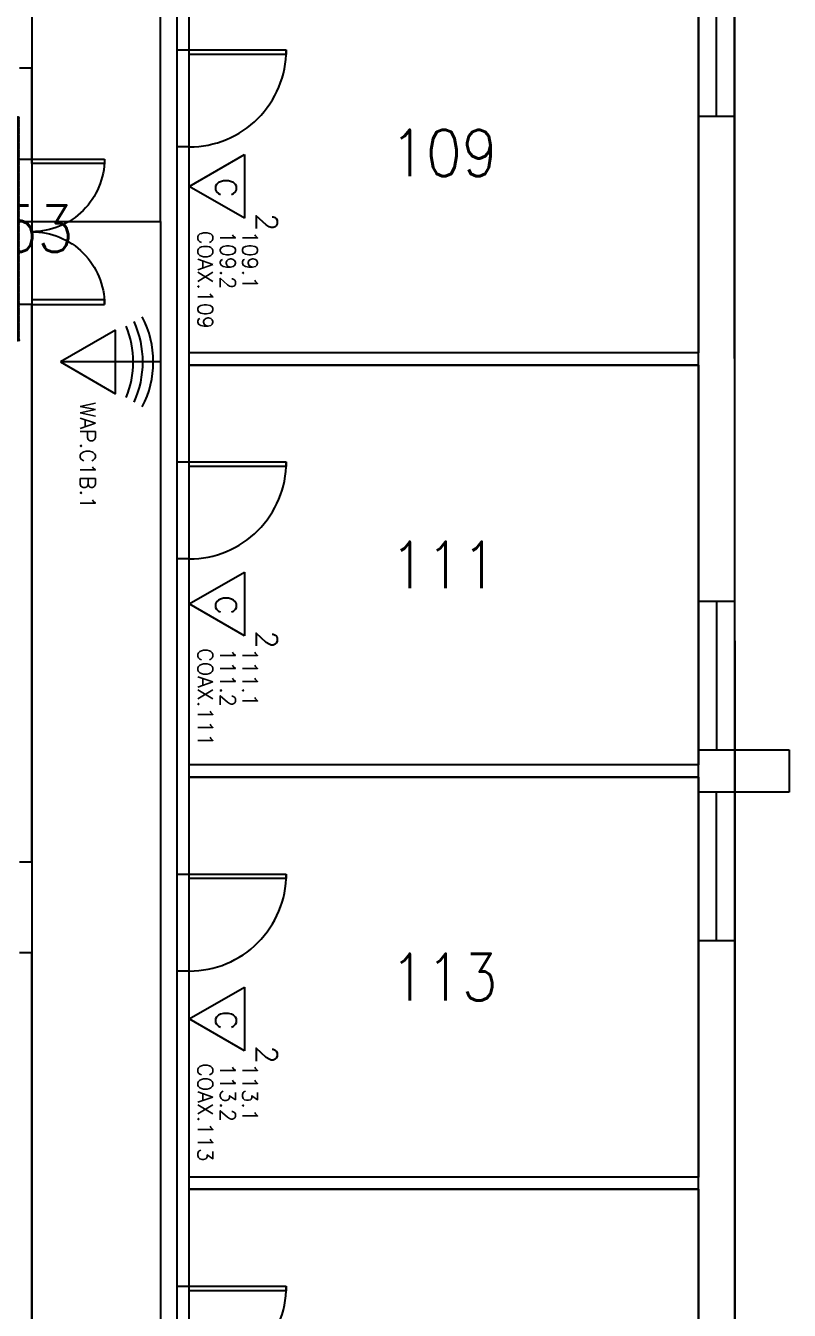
# Model space of a CAD drawing. Header units: inches. Extents: x -460 to 10305, y -938 to 5356.
# Drawn here: x 2242.3 to 2494.3, y 2279.1 to 2703.1 of the extents above; entities that cross this region are included whole.
import ezdxf
from ezdxf.enums import TextEntityAlignment as Align

# ---------------------------------------------------------------- set-up
doc = ezdxf.new("R2010")
doc.units = ezdxf.units.IN
doc.header["$MEASUREMENT"] = 0
doc.set_wipeout_variables(frame=1)
doc.linetypes.add('01-0263-01-DWG-BFP-ARCH$0$763', pattern=[5.0001, 5, -0.0001])
for name, color, linetype in [('01-0263-01-DWG-BFP-ARCH$0$SP-AREA', 250, '01-0263-01-DWG-BFP-ARCH$0$763'), ('01-0263-01-DWG-BFP-ARCH$0$SP-DOORS', 5, 'Continuous'), ('01-0263-01-DWG-BFP-ARCH$0$SP-GROSS', 30, 'Continuous'), ('01-0263-01-DWG-BFP-ARCH$0$SP-RMNO', 7, 'Continuous'), ('01-0263-01-DWG-BFP-ARCH$0$SP-ROOM', 7, 'Continuous'), ('01-0263-01-DWG-BFP-ARCH$0$SP-WALL', 7, 'Continuous'), ('01-0263-01-DWG-BFP-ARCH$0$SP-WINDOWS', 6, 'Continuous'), ('T-Comm-E', 1, 'Continuous'), ('T-Comm-E-Wireless', 1, 'Continuous'), ('T-Comm-Path', 40, 'Continuous'), ('T-Comm-TR', 40, 'Continuous')]:
    doc.layers.add(name, color=color, linetype=linetype)
doc.layers.get('01-0263-01-DWG-BFP-ARCH$0$SP-ROOM').off()
doc.styles.add('01-0263-01-DWG-BFP-ARCH$0$ROMANS', font='ROMANS.shx', dxfattribs={"width": 0.9})
doc.styles.add('3-32', font='SIMPLEX.shx', dxfattribs={"height": 9})

# ---------------------------------------------------------------- blocks, each defined once
blk = doc.blocks.new('01-0263-01-DWG-BFP-ARCH$0$DOR01')
at = {"color": 0}
for p, q in [((1, 1), (0, 1)), ((0, 1), (0, 0)), ((1, 0), (1, 1)), ((0, 0), (1, 0))]:
    blk.add_line(p, q, dxfattribs=at)
blk = doc.blocks.new('01-0263-01-DWG-BFP-ARCH$0$DOR00')
at = {"color": 0}
for p, q in [((0, 1), (0, 0)), ((1, 0), (1, 1))]:
    blk.add_line(p, q, dxfattribs=at)
blk = doc.blocks.new('01-0263-01-DWG-BFP-ARCH$0$FMGRM1')
at = {"style": '01-0263-01-DWG-BFP-ARCH$0$ROMANS', "width": 0.9}
for tag, p in [('RMAREA', (0, -0.2836)), ('DATA1', (0, -0.443)), ('DATA2', (0, -0.6024)), ('DATA3', (0, -0.7618)), ('DATA4', (0, -0.9213)), ('DATA5', (0, -1.0807))]:
    blk.add_attdef(tag, text='', height=0.1172, dxfattribs=at).set_placement(p, align=Align.CENTER)
at = {"linetype": 'Continuous'}
blk.add_wipeout([(-0.375, -0.125), (0.375, -0.125), (0.375, 0.125), (-0.375, 0.125)], dxfattribs=at)
at = {"layer": '01-0263-01-DWG-BFP-ARCH$0$SP-RMNO', "style": '01-0263-01-DWG-BFP-ARCH$0$ROMANS', "width": 0.9}
blk.add_attdef('RMNUMB', text='', height=0.16, dxfattribs=at).set_placement((0, 0), align=Align.MIDDLE)
blk = doc.blocks.new('01-0263-01-DWG-BFP-ARCH', base_point=(1295.16, 1353.43))
at = {"layer": '01-0263-01-DWG-BFP-ARCH$0$SP-AREA'}
blk.add_lwpolyline([(3303.16, 2407.43), (3255.16, 2407.43), (3255.16, 1533.43), (3587.16, 1533.43), (3587.16, 2461.43), (3255.16, 2461.43), (3255.16, 2407.43), (3303.16, 2407.43), (3539.16, 2407.43), (3539.16, 1587.43), (3303.16, 1587.43), (3303.16, 2407.43)], close=True, dxfattribs=at)
at = {"layer": '01-0263-01-DWG-BFP-ARCH$0$SP-AREA', "linetype": 'Continuous'}
for points in [[(3591.16, 1999.43), (3591.16, 2131.43), (3759.16, 2131.43), (3759.16, 1999.43)], [(3759.16, 1995.43), (3759.16, 1904.43), (3759.16, 1863.43), (3591.16, 1863.43), (3591.16, 1995.43)], [(3591.16, 1727.43), (3591.16, 1859.43), (3759.16, 1859.43), (3759.16, 1727.43)], [(3591.16, 1591.43), (3591.16, 1723.43), (3759.16, 1723.43), (3759.16, 1591.43)]]:
    blk.add_lwpolyline(points, close=True, dxfattribs=at)
at = {"layer": '01-0263-01-DWG-BFP-ARCH$0$SP-DOORS'}
for points in [[(3591.16, 2067.43, 0.414214), (3623.16, 2099.43, 0.414214)], [(3563.16, 2063.43, -0.414214), (3539.16, 2039.43, -0.414214), (3563.16, 2015.43, -0.414214)], [(3591.16, 1931.43, 0.414214), (3623.16, 1963.43, 0.414214)], [(3591.16, 1795.43, 0.414214), (3623.16, 1827.43, 0.414214)], [(3591.16, 1659.43, 0.414214), (3623.16, 1691.43, 0.414214)]]:
    blk.add_lwpolyline(points, format="xyb", dxfattribs=at)
at = {"layer": '01-0263-01-DWG-BFP-ARCH$0$SP-GROSS'}
blk.add_lwpolyline([(3071.16, 2641.39), (3071.16, 1353.43), (3771.16, 1353.43), (3771.06, 2641.38), (3071.16, 2641.39)], close=True, dxfattribs=at)
at = {"layer": '01-0263-01-DWG-BFP-ARCH$0$SP-WALL'}
for p, q in [((3587.16, 2099.43), (3587.16, 2203.43)), ((3591.16, 2099.43), (3591.16, 2203.43)), ((3539.16, 2063.43), (3539.16, 2093.43)), ((3771.16, 2077.43), (3759.16, 2077.43)), ((3587.16, 1963.43), (3587.16, 2067.43)), ((3591.16, 1963.43), (3591.16, 2067.43)), ((3539.16, 1831.43), (3539.16, 2015.43)), ((3759.16, 1999.43), (3591.16, 1999.43)), ((3759.16, 1995.43), (3591.16, 1995.43)), ((3587.16, 1827.43), (3587.16, 1931.43)), ((3591.16, 1827.43), (3591.16, 1931.43)), ((3771.16, 1917.43), (3759.16, 1917.43)), ((3759.16, 1365.43), (3759.16, 1904.43)), ((3771.16, 1904.43), (3771.16, 1353.43)), ((3759.16, 1868.43), (3789.16, 1868.43)), ((3771.16, 1868.43), (3771.16, 1854.43)), ((3789.16, 1868.43), (3789.16, 1854.43)), ((3759.16, 1863.43), (3591.16, 1863.43)), ((3759.16, 1859.43), (3591.16, 1859.43)), ((3789.16, 1854.43), (3759.16, 1854.43)), ((3771.16, 1805.43), (3759.16, 1805.43)), ((3539.16, 1631.43), (3539.16, 1801.43)), ((3587.16, 1691.43), (3587.16, 1795.43)), ((3591.16, 1727.43), (3591.16, 1795.43)), ((3759.16, 1727.43), (3591.16, 1727.43)), ((3591.16, 1691.43), (3591.16, 1727.43)), ((3759.16, 1723.43), (3591.16, 1723.43))]:
    blk.add_line(p, q, dxfattribs=at)
for points in [[(3771.16, 1904.43), (3771.16, 2411.43), (3771.16, 2641.43)], [(3759.16, 1904.43), (3759.16, 2411.43), (3759.16, 2629.43)]]:
    blk.add_lwpolyline(points, dxfattribs=at)
at = {"layer": '01-0263-01-DWG-BFP-ARCH$0$SP-WINDOWS'}
for p, q in [((3765.16, 2077.43), (3765.16, 2126.43)), ((3765.16, 1917.43), (3765.16, 1868.43)), ((3765.16, 1805.43), (3765.16, 1854.43))]:
    blk.add_line(p, q, dxfattribs=at)
at = {"layer": '01-0263-01-DWG-BFP-ARCH$0$SP-DOORS', "rotation": 180}
for p, xscale, yscale, zscale in [((3591.16, 2099.43), -32, 1.5, 32), ((3539.16, 2063.43), -24, 1.5, 24), ((3539.16, 2015.43), -24, -1.5, 24), ((3591.16, 1963.43), -32, 1.5, 32), ((3591.16, 1827.43), -32, 1.5, 32), ((3591.16, 1691.43), -32, 1.5, 32)]:
    blk.add_blockref('01-0263-01-DWG-BFP-ARCH$0$DOR01', p, dxfattribs=dict(at, xscale=xscale, yscale=yscale, zscale=zscale))
at = {"layer": '01-0263-01-DWG-BFP-ARCH$0$SP-WALL', "yscale": 4}
for p, xscale, zscale, rotation in [((3535.16, 2093.43), -30, 30, 270), ((3591.16, 2099.43), -32, 32, 90), ((3535.16, 2015.43), -48, 48, 270), ((3591.16, 1963.43), -32, 32, 90), ((3535.16, 1801.43), -30, 30, 270), ((3591.16, 1827.43), -32, 32, 90), ((3591.16, 1691.43), -32, 32, 90)]:
    blk.add_blockref('01-0263-01-DWG-BFP-ARCH$0$DOR00', p, dxfattribs=dict(at, xscale=xscale, zscale=zscale, rotation=rotation))
at = {"layer": '01-0263-01-DWG-BFP-ARCH$0$SP-ROOM'}
ref = blk.add_blockref('01-0263-01-DWG-BFP-ARCH$0$FMGRM1', (3675.16, 2065.43), dxfattribs=dict(at, xscale=96, yscale=96, zscale=96))
ref.add_attrib('RMNUMB', '109', dxfattribs={"layer": '01-0263-01-DWG-BFP-ARCH$0$SP-RMNO', "height": 15.36, "style": '01-0263-01-DWG-BFP-ARCH$0$ROMANS', "width": 0.9}).set_placement((3675.16, 2065.43), align=Align.MIDDLE)
ref = blk.add_blockref('01-0263-01-DWG-BFP-ARCH$0$FMGRM1', (3535.16, 2040.43), dxfattribs=dict(at, xscale=96, yscale=96, zscale=96))
ref.add_attrib('RMNUMB', '153', dxfattribs={"layer": '01-0263-01-DWG-BFP-ARCH$0$SP-RMNO', "height": 15.36, "style": '01-0263-01-DWG-BFP-ARCH$0$ROMANS', "width": 0.9}).set_placement((3535.16, 2040.43), align=Align.MIDDLE)
ref = blk.add_blockref('01-0263-01-DWG-BFP-ARCH$0$FMGRM1', (3675.16, 1929.43), dxfattribs=dict(at, xscale=96, yscale=96, zscale=96))
ref.add_attrib('RMNUMB', '111', dxfattribs={"layer": '01-0263-01-DWG-BFP-ARCH$0$SP-RMNO', "height": 15.36, "style": '01-0263-01-DWG-BFP-ARCH$0$ROMANS', "width": 0.9}).set_placement((3675.16, 1929.43), align=Align.MIDDLE)
ref = blk.add_blockref('01-0263-01-DWG-BFP-ARCH$0$FMGRM1', (3675.16, 1793.43), dxfattribs=dict(at, xscale=96, yscale=96, zscale=96))
ref.add_attrib('RMNUMB', '113', dxfattribs={"layer": '01-0263-01-DWG-BFP-ARCH$0$SP-RMNO', "height": 15.36, "style": '01-0263-01-DWG-BFP-ARCH$0$ROMANS', "width": 0.9}).set_placement((3675.16, 1793.43), align=Align.MIDDLE)
blk = doc.blocks.new('WIRELESS')
for p, q in [((10.5, 18.19), (-10.5, 18.19)), ((-10.5, 18.19), (0, 0)), ((0, 0), (10.5, 18.19))]:
    blk.add_line(p, q)
for centre, start, end in [((0, -1.44), 62.4297, 117.5703), ((0, -4.89), 65.5205, 114.4795), ((0, -8.1), 68.4095, 111.5905)]:
    blk.add_arc(centre, 32.08, start, end)
at = {"style": '3-32', "flags": 1}
for tag, p in [('RM_NUMBER', (50.85, 153.68)), ('UTP_CATEGORY', (50.85, 140.31)), ('QUANTITY_UTP', (50.85, 127.18)), ('WIRELESS_OUTLET_LOCATION', (50.85, 114.16)), ('TELECOMM_ROOM', (50.85, 100.31)), ('QTY_COAX', (50.33, 74.2)), ('POS_2', (166.1, 63.3)), ('POS_3', (166.1, 55.3)), ('POS_4', (166.1, 46.8)), ('POS_5', (166.1, 38.67)), ('POS_6', (166.1, 30.05))]:
    blk.add_attdef(tag, p, '', height=5, dxfattribs=at)
at = {"flags": 1}
for tag, p in [('SERIAL_NUMBER', (51.84, 50.25)), ('MAC_ADDRESS', (51.84, 26.25)), ('ELEVATION', (51.84, 2.25)), ('WO_NUMBER', (53.96, -25.57))]:
    blk.add_attdef(tag, text='', height=5, dxfattribs=at).set_placement(p, align=Align.BOTTOM_LEFT)
at = {"style": '3-32'}
blk.add_attdef('POS_1', (13.17, 6.52), '', height=5, dxfattribs=at)
blk = doc.blocks.new('VOICE(1)DATA(1)COAX(1)')
for p, q in [((0, 0), (-10.5, 18.19)), ((-10.5, 18.19), (10.5, 18.19)), ((10.5, 18.19), (0, 0))]:
    blk.add_line(p, q)
at = {"char_height": 7, "attachment_point": 1, "style": '3-32'}
for s, insert, width in [('2', (8.78, 29.02), 11.7808), ('C', (-2.75, 15.62), 12.7033)]:
    blk.add_mtext(s, dxfattribs=dict(at, insert=insert, width=width))
at = {"style": '3-32', "flags": 1}
for tag, p in [('RM_NUMBER', (92.08, 138.94)), ('UTP_CATEGORY', (92.08, 125.57)), ('QUANTITY_UTP', (92.08, 112.44)), ('WIRELESS_OUTLET_LOCATION', (92.08, 99.43)), ('TELECOMM_ROOM', (92.08, 85.57)), ('QTY_COAX', (91.33, 59.47)), ('POS_4', (202.73, 34.3)), ('POS_5', (202.73, 26.05)), ('POS_6', (202.73, 17.55))]:
    blk.add_attdef(tag, p, '', height=5, dxfattribs=at)
at = {"flags": 1}
blk.add_attdef('WO_NUMBER', text='', height=5, dxfattribs=at).set_placement((90.2, 43.13), align=Align.BOTTOM_LEFT)
at = {"style": '3-32'}
for tag, p in [('POS_1', (14.63, 17.54)), ('POS_2', (14.64, 10.22)), ('POS_3', (14.62, 2.8))]:
    blk.add_attdef(tag, p, '', height=5, dxfattribs=at)

msp = doc.modelspace()

# ---------------------------------------------------------------- block references
msp.add_blockref('01-0263-01-DWG-BFP-ARCH', (0.26, 1949.11))

# ---------------------------------------------------------------- next in the draw order: hatches: boundary and pattern name
at = {"layer": 'T-Comm-TR'}
h = msp.add_hatch(dxfattribs=at)
h.set_pattern_fill('ANSI31', color=256)
h.set_pattern_definition([(45, (-543.4911, -2334.51741), (-0.0883883476, 0.0883883476), [])])
h.paths.add_polyline_path([(2240.26, 2673.11), (2216.26, 2673.11), (2216.26, 2599.11), (2240.26, 2599.11)])
h.paths.add_polyline_path([(2219.64, 2624.59), (2260.89, 2624.59), (2260.89, 2647.63), (2219.64, 2647.63)], flags=9)

# ---------------------------------------------------------------- next in the draw order: linework, layer by layer
at = {"layer": 'T-Comm-Path'}
for points in [[(2240.26, 2638.52), (2286.7, 2638.52), (2286.7, 3055.16), (1929.87, 3055.16), (1929.87, 3032.99), (1920.27, 3032.99)], [(2240.26, 2638.52), (2286.7, 2638.52), (2286.7, 3055.16), (2141.59, 3055.16), (2141.59, 3015.82)], [(2240.26, 2638.52), (2286.7, 2638.52), (2286.7, 3055.16), (2323.74, 3055.16), (2323.74, 3035.55), (2332.26, 3035.55)], [(2240.26, 2638.52), (2286.7, 2638.52), (2286.7, 2140.52), (1929.59, 2140.52), (1929.59, 2149.54), (1920.26, 2149.54)], [(2240.26, 2638.52), (2286.7, 2638.52), (2286.7, 2140.52), (1964.17, 2140.52), (1964.17, 2548.76), (1973.32, 2548.76)], [(2240.26, 2638.52), (2286.7, 2638.52), (2286.7, 2140.52), (2138.68, 2140.52), (2138.68, 2144.39)], [(2240.26, 2638.52), (2286.7, 2638.52), (2286.7, 2592.15), (2253.74, 2592.15)], [(2240.26, 2638.52), (2286.7, 2638.52), (2286.7, 2140.52), (2324.42, 2140.52), (2324.42, 2153.19), (2332.26, 2153.19)]]:
    msp.add_lwpolyline(points, dxfattribs=at)

# ---------------------------------------------------------------- next in the draw order: block references
at = {"layer": 'T-Comm-E', "rotation": 270}
for p, values in [((2296.26, 2650.05), {'POS_1': '109.1', 'POS_2': '109.2', 'POS_3': 'COAX.109'}), ((2296.26, 2512.27), {'POS_1': '111.1', 'POS_2': '111.2', 'POS_3': 'COAX.111'}), ((2296.26, 2375.28), {'POS_1': '113.1', 'POS_2': '113.2', 'POS_3': 'COAX.113'})]:
    msp.add_blockref('VOICE(1)DATA(1)COAX(1)', p, dxfattribs=at).add_auto_attribs(values)
at = {"layer": 'T-Comm-E-Wireless', "rotation": 270}
msp.add_blockref('WIRELESS', (2253.74, 2592.15), dxfattribs=at).add_auto_attribs({'POS_1': 'WAP.C1B.1'})

doc.saveas('drawing.dxf')
